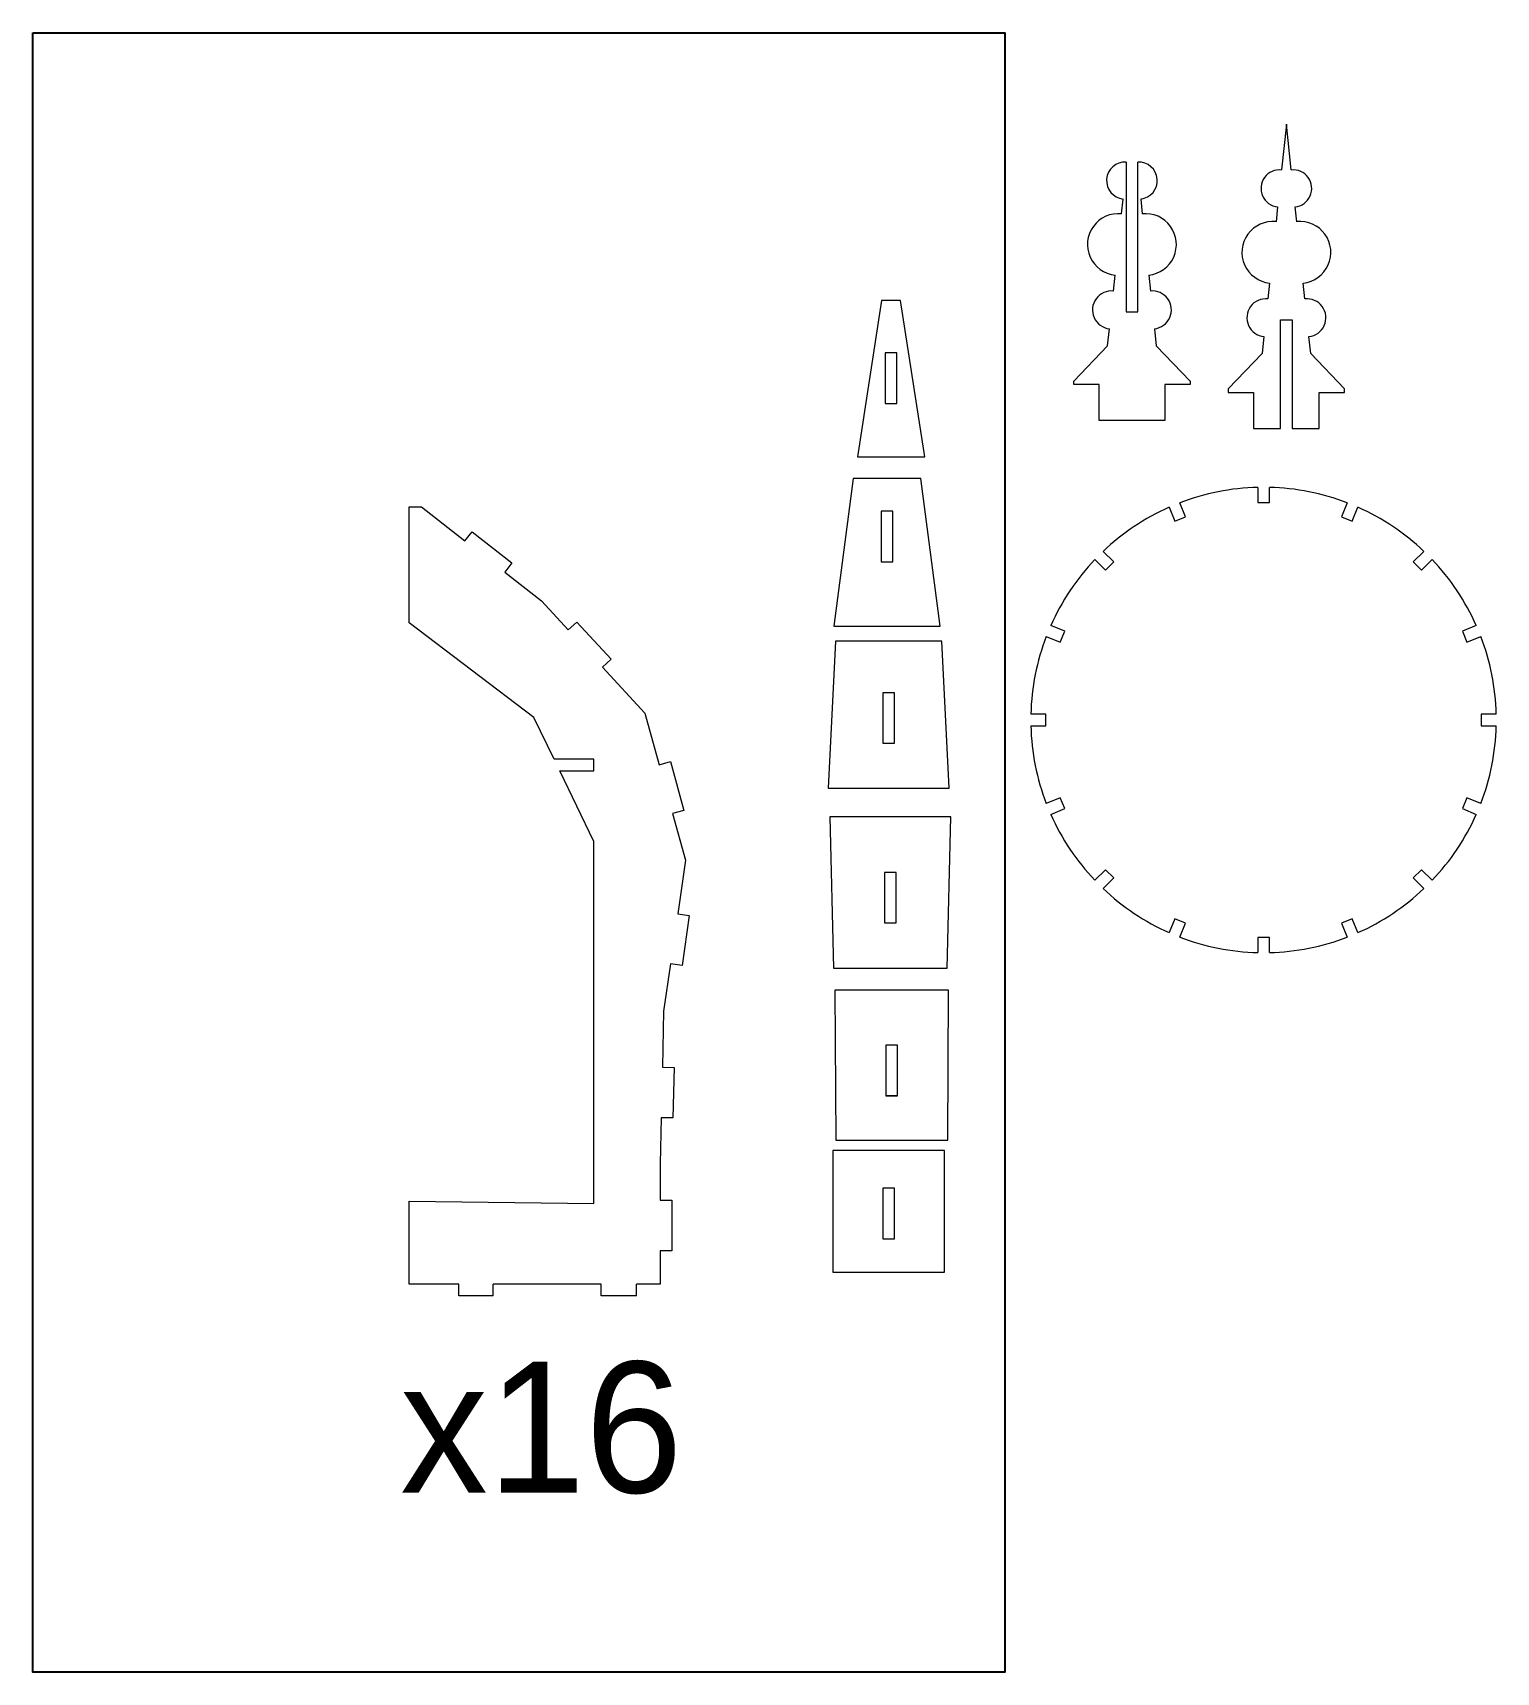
# Model space of a CAD drawing. Header units: millimetres. Extents: x 146 to 522, y 89 to 510.
import ezdxf
from ezdxf.lldxf.tags import DXFTag

# ---------------------------------------------------------------- set-up
doc = ezdxf.new("R2010")
doc.units = ezdxf.units.MM
tags = doc.linetypes.add('CENTER', pattern=[10.16, 6.35, -1.27, 1.27, -1.27]).pattern_tags.tags
tags[10:11] = [DXFTag(74, 4), DXFTag(75, 0), DXFTag(340, '0'), DXFTag(46, 1.0), DXFTag(50, 0.0), DXFTag(44, 0.0), DXFTag(45, 0.0)]
tags[8:9] = [DXFTag(74, 4), DXFTag(75, 0), DXFTag(340, '0'), DXFTag(46, 1.0), DXFTag(50, 0.0), DXFTag(44, 0.0), DXFTag(45, 0.0)]
tags[6:7] = [DXFTag(74, 4), DXFTag(75, 0), DXFTag(340, '0'), DXFTag(46, 1.0), DXFTag(50, 0.0), DXFTag(44, 0.0), DXFTag(45, 0.0)]
tags[4:5] = [DXFTag(74, 4), DXFTag(75, 0), DXFTag(340, '0'), DXFTag(46, 1.0), DXFTag(50, 0.0), DXFTag(44, 0.0), DXFTag(45, 0.0)]

msp = doc.modelspace()

# ---------------------------------------------------------------- linework, layer by layer
at = {"color": 7, "linetype": 'Continuous', "lineweight": 15}
for p, q in [((467.82, 486.38), (466.58, 474.64)), ((469.06, 474.64), (467.82, 486.38)), ((426.69, 476.67), (426.69, 438.22)), ((429.69, 438.22), (429.69, 476.67)), ((425.55, 463.38), (425.95, 467.18)), ((430.44, 467.18), (430.84, 463.38)), ((465.57, 465.17), (465.17, 461.37)), ((470.46, 461.37), (470.06, 465.17)), ((423.45, 443.57), (423.88, 447.64)), ((432.51, 447.64), (432.94, 443.57)), ((463.51, 445.63), (463.08, 441.57)), ((472.56, 441.57), (472.13, 445.63)), ((363.99, 441.15), (357.76, 400.99)), ((368.84, 441.15), (363.99, 441.15)), ((375.07, 400.99), (368.84, 441.15)), ((426.69, 438.22), (429.69, 438.22)), ((421.97, 429.54), (422.43, 433.89)), ((433.96, 433.89), (434.42, 429.54)), ((466.32, 436.21), (469.32, 436.21)), ((466.32, 408.33), (466.32, 436.21)), ((469.32, 436.21), (469.32, 408.33)), ((413.27, 420.46), (421.97, 429.54)), ((434.42, 429.54), (443.12, 420.46)), ((462.05, 431.88), (461.59, 427.53)), ((474.05, 427.53), (473.59, 431.88)), ((367.92, 427.71), (364.92, 427.71)), ((364.92, 427.71), (364.92, 414.75)), ((367.92, 414.75), (367.92, 427.71)), ((461.59, 427.53), (452.89, 418.45)), ((482.74, 418.45), (474.05, 427.53)), ((413.27, 419.56), (413.27, 420.46)), ((419.75, 419.56), (413.27, 419.56)), ((419.75, 410.34), (419.75, 419.56)), ((443.12, 419.56), (436.64, 419.56)), ((436.64, 419.56), (436.64, 410.34)), ((443.12, 420.46), (443.12, 419.56)), ((452.89, 418.45), (452.89, 417.55)), ((452.89, 417.55), (459.37, 417.55)), ((459.37, 417.55), (459.37, 408.33)), ((476.26, 417.55), (482.74, 417.55)), ((476.26, 408.33), (476.26, 417.55)), ((482.74, 417.55), (482.74, 418.45)), ((364.92, 414.75), (367.92, 414.75)), ((436.64, 410.34), (419.75, 410.34)), ((459.37, 408.33), (466.32, 408.33)), ((469.32, 408.33), (476.26, 408.33)), ((357.76, 400.99), (375.07, 400.99)), ((356.71, 395.45), (351.74, 357.58)), ((374.02, 395.45), (356.71, 395.45)), ((378.98, 357.58), (374.02, 395.45)), ((460.45, 393.19), (460.45, 389.34)), ((463.45, 389.34), (463.45, 393.19)), ((242.78, 358.45), (242.78, 388.18)), ((242.78, 388.18), (245.93, 388.18)), ((245.93, 388.18), (257.1, 379.44)), ((366.86, 387.08), (363.86, 387.08)), ((363.86, 387.08), (363.86, 374.12)), ((366.86, 374.12), (366.86, 387.08)), ((437.72, 388.08), (439.19, 384.52)), ((441.97, 385.66), (440.49, 389.22)), ((460.45, 389.34), (463.45, 389.34)), ((483.4, 389.22), (481.93, 385.66)), ((484.7, 384.52), (486.18, 388.08)), ((439.19, 384.52), (441.97, 385.66)), ((481.93, 385.66), (484.7, 384.52)), ((257.1, 379.44), (258.94, 381.8)), ((258.94, 381.8), (269.15, 373.81)), ((418.68, 374.65), (421.41, 371.93)), ((423.53, 374.05), (420.8, 376.77)), ((503.09, 376.77), (500.37, 374.05)), ((502.49, 371.93), (505.21, 374.65)), ((269.15, 373.81), (267.3, 371.45)), ((267.3, 371.45), (276.76, 364.05)), ((363.86, 374.12), (366.86, 374.12)), ((421.41, 371.93), (423.53, 374.05)), ((500.37, 374.05), (502.49, 371.93)), ((276.76, 364.05), (283.61, 356.6)), ((274.79, 334.17), (242.78, 358.45)), ((283.61, 356.6), (285.82, 358.64)), ((285.82, 358.64), (294.6, 349.1)), ((351.74, 357.58), (378.98, 357.58)), ((410.94, 356.26), (407.38, 357.73)), ((516.52, 357.73), (512.96, 356.26)), ((352.17, 353.73), (350.26, 316.05)), ((379.41, 353.73), (352.17, 353.73)), ((381.32, 316.05), (379.41, 353.73)), ((406.23, 354.96), (409.79, 353.49)), ((409.79, 353.49), (410.94, 356.26)), ((512.96, 356.26), (514.11, 353.49)), ((514.11, 353.49), (517.67, 354.96)), ((294.6, 349.1), (292.39, 347.07)), ((292.39, 347.07), (303.27, 335.25)), ((367.29, 340.48), (364.29, 340.48)), ((364.29, 340.48), (364.29, 327.52)), ((367.29, 327.52), (367.29, 340.48)), ((279.97, 323.44), (274.79, 334.17)), ((303.27, 335.25), (306.93, 322.01)), ((406.11, 335.01), (402.26, 335.01)), ((406.11, 332.01), (406.11, 335.01)), ((521.64, 335.01), (517.78, 335.01)), ((517.78, 335.01), (517.78, 332.01)), ((402.26, 332.01), (406.11, 332.01)), ((517.78, 332.01), (521.64, 332.01)), ((364.29, 327.52), (367.29, 327.52)), ((290.17, 323.44), (279.97, 323.44)), ((290.17, 302.32), (281.42, 320.44)), ((281.42, 320.44), (290.17, 320.44)), ((290.17, 320.44), (290.17, 323.44)), ((306.93, 322.01), (309.82, 322.81)), ((309.82, 322.81), (313.27, 310.31)), ((350.26, 316.05), (381.32, 316.05)), ((409.79, 313.52), (406.23, 312.05)), ((410.94, 310.75), (409.79, 313.52)), ((514.11, 313.52), (512.96, 310.75)), ((517.67, 312.05), (514.11, 313.52)), ((313.27, 310.31), (310.37, 309.51)), ((310.37, 309.51), (313.68, 297.52)), ((381.75, 308.65), (350.69, 308.65)), ((350.69, 308.65), (351.66, 269.78)), ((380.78, 269.78), (381.75, 308.65)), ((407.38, 309.28), (410.94, 310.75)), ((512.96, 310.75), (516.52, 309.28)), ((290.17, 209.47), (290.17, 302.32)), ((313.68, 297.52), (311.68, 283.76)), ((421.41, 295.08), (418.68, 292.36)), ((423.53, 292.96), (421.41, 295.08)), ((502.49, 295.08), (500.37, 292.96)), ((505.21, 292.36), (502.49, 295.08)), ((367.72, 294.38), (364.72, 294.38)), ((364.72, 294.38), (364.72, 281.42)), ((367.72, 281.42), (367.72, 294.38)), ((420.8, 290.24), (423.53, 292.96)), ((500.37, 292.96), (503.09, 290.24)), ((311.68, 283.76), (314.65, 283.33)), ((314.65, 283.33), (312.78, 270.5)), ((439.19, 282.49), (437.72, 278.93)), ((441.97, 281.35), (439.19, 282.49)), ((484.7, 282.49), (481.93, 281.35)), ((486.18, 278.93), (484.7, 282.49)), ((364.72, 281.42), (367.72, 281.42)), ((440.49, 277.79), (441.97, 281.35)), ((463.45, 277.67), (460.45, 277.67)), ((460.45, 277.67), (460.45, 273.82)), ((463.45, 273.82), (463.45, 277.67)), ((481.93, 281.35), (483.4, 277.79)), ((309.82, 270.93), (308.05, 258.78)), ((312.78, 270.5), (309.82, 270.93)), ((351.66, 269.78), (380.78, 269.78)), ((352.02, 264.21), (352.02, 264.15)), ((381.14, 264.21), (352.02, 264.21)), ((381.14, 264.15), (352.02, 264.15)), ((352.02, 264.15), (352.22, 225.72)), ((380.94, 225.72), (381.14, 264.15)), ((381.14, 264.21), (381.14, 264.15)), ((308.05, 258.78), (307.74, 244.41)), ((368.08, 250.05), (365.08, 250.05)), ((365.08, 250.05), (365.08, 237.09)), ((368.08, 237.09), (368.08, 250.05)), ((307.74, 244.41), (310.74, 244.34)), ((310.74, 244.34), (310.46, 231.38)), ((365.08, 237.16), (368.08, 237.16)), ((365.08, 237.09), (368.08, 237.09)), ((307.46, 231.45), (307.2, 219.65)), ((310.46, 231.38), (307.46, 231.45)), ((351.43, 222.99), (351.43, 191.83)), ((380.15, 222.99), (351.43, 222.99)), ((352.22, 225.72), (380.94, 225.72)), ((380.15, 191.83), (380.15, 222.99)), ((307.2, 219.65), (307.2, 210.25)), ((367.29, 213.34), (364.29, 213.34)), ((364.29, 213.34), (364.29, 200.38)), ((367.29, 200.38), (367.29, 213.34)), ((242.78, 188.74), (242.78, 210.03)), ((242.78, 210.03), (290.17, 209.47)), ((307.2, 210.25), (310.2, 210.25)), ((310.2, 210.25), (310.2, 197.29)), ((364.29, 200.38), (367.29, 200.38)), ((310.2, 197.29), (307.2, 197.29)), ((307.2, 197.29), (307.2, 188.74)), ((351.43, 191.83), (380.15, 191.83)), ((255.56, 188.74), (242.78, 188.74)), ((255.56, 185.74), (255.56, 188.74)), ((264.32, 185.74), (255.56, 185.74)), ((292.01, 188.74), (264.32, 188.74)), ((264.32, 185.74), (264.32, 188.74)), ((292.01, 185.74), (292.01, 188.74)), ((301.07, 185.74), (292.01, 185.74)), ((307.2, 188.74), (301.07, 188.74)), ((301.07, 185.74), (301.07, 188.74))]:
    msp.add_line(p, q, dxfattribs=at)
at = {"linetype": 'CENTER'}
msp.add_lwpolyline([(146.25, 509.84), (395.58, 509.84), (395.58, 89.16), (146.25, 89.16)], close=True, dxfattribs=at)
at = {"color": 7, "linetype": 'Continuous', "lineweight": 15}
for centre, radius, start, end in [((426.45, 471.91), 4.76, 87.0693, 263.9589), ((429.94, 471.91), 4.76, 276.0411, 92.9307), ((466.07, 469.9), 4.76, 83.9589, 263.9589), ((469.56, 469.9), 4.76, 276.0411, 96.0411), ((424.71, 455.51), 7.92, 83.9589, 263.9589), ((431.67, 455.51), 7.92, 276.0411, 96.0411), ((464.34, 453.5), 7.92, 83.9589, 263.9589), ((471.3, 453.5), 7.92, 276.0411, 96.0411), ((422.94, 438.73), 4.87, 83.9589, 263.9589), ((433.45, 438.73), 4.87, 276.0411, 96.0411), ((462.56, 436.72), 4.87, 83.9589, 263.9589), ((473.07, 436.72), 4.87, 276.0411, 96.0411), ((461.95, 333.51), 59.71, 91.4396, 111.0604), ((461.95, 333.51), 59.71, 68.9396, 88.5604), ((461.95, 333.51), 59.71, 113.9396, 133.5604), ((461.95, 333.51), 59.71, 46.4396, 66.0604), ((461.95, 333.51), 59.71, 136.4396, 156.0604), ((461.95, 333.51), 59.71, 23.9396, 43.5604), ((461.95, 333.51), 59.71, 158.9396, 178.5604), ((461.95, 333.51), 59.71, 1.4396, 21.0604), ((461.95, 333.51), 59.71, 181.4396, 201.0604), ((461.95, 333.51), 59.71, 338.9396, 358.5604), ((461.95, 333.51), 59.71, 203.9396, 223.5604), ((461.95, 333.51), 59.71, 316.4396, 336.0604), ((461.95, 333.51), 59.71, 226.4396, 246.0604), ((461.95, 333.51), 59.71, 293.9396, 313.5604), ((461.95, 333.51), 59.71, 248.9396, 268.5604), ((461.95, 333.51), 59.71, 271.4396, 291.0604)]:
    msp.add_arc(centre, radius, start, end, dxfattribs=at)

# ---------------------------------------------------------------- texts
msp.add_text('x16', height=33.593).set_placement((240.48, 135.23))

doc.saveas('drawing.dxf')
